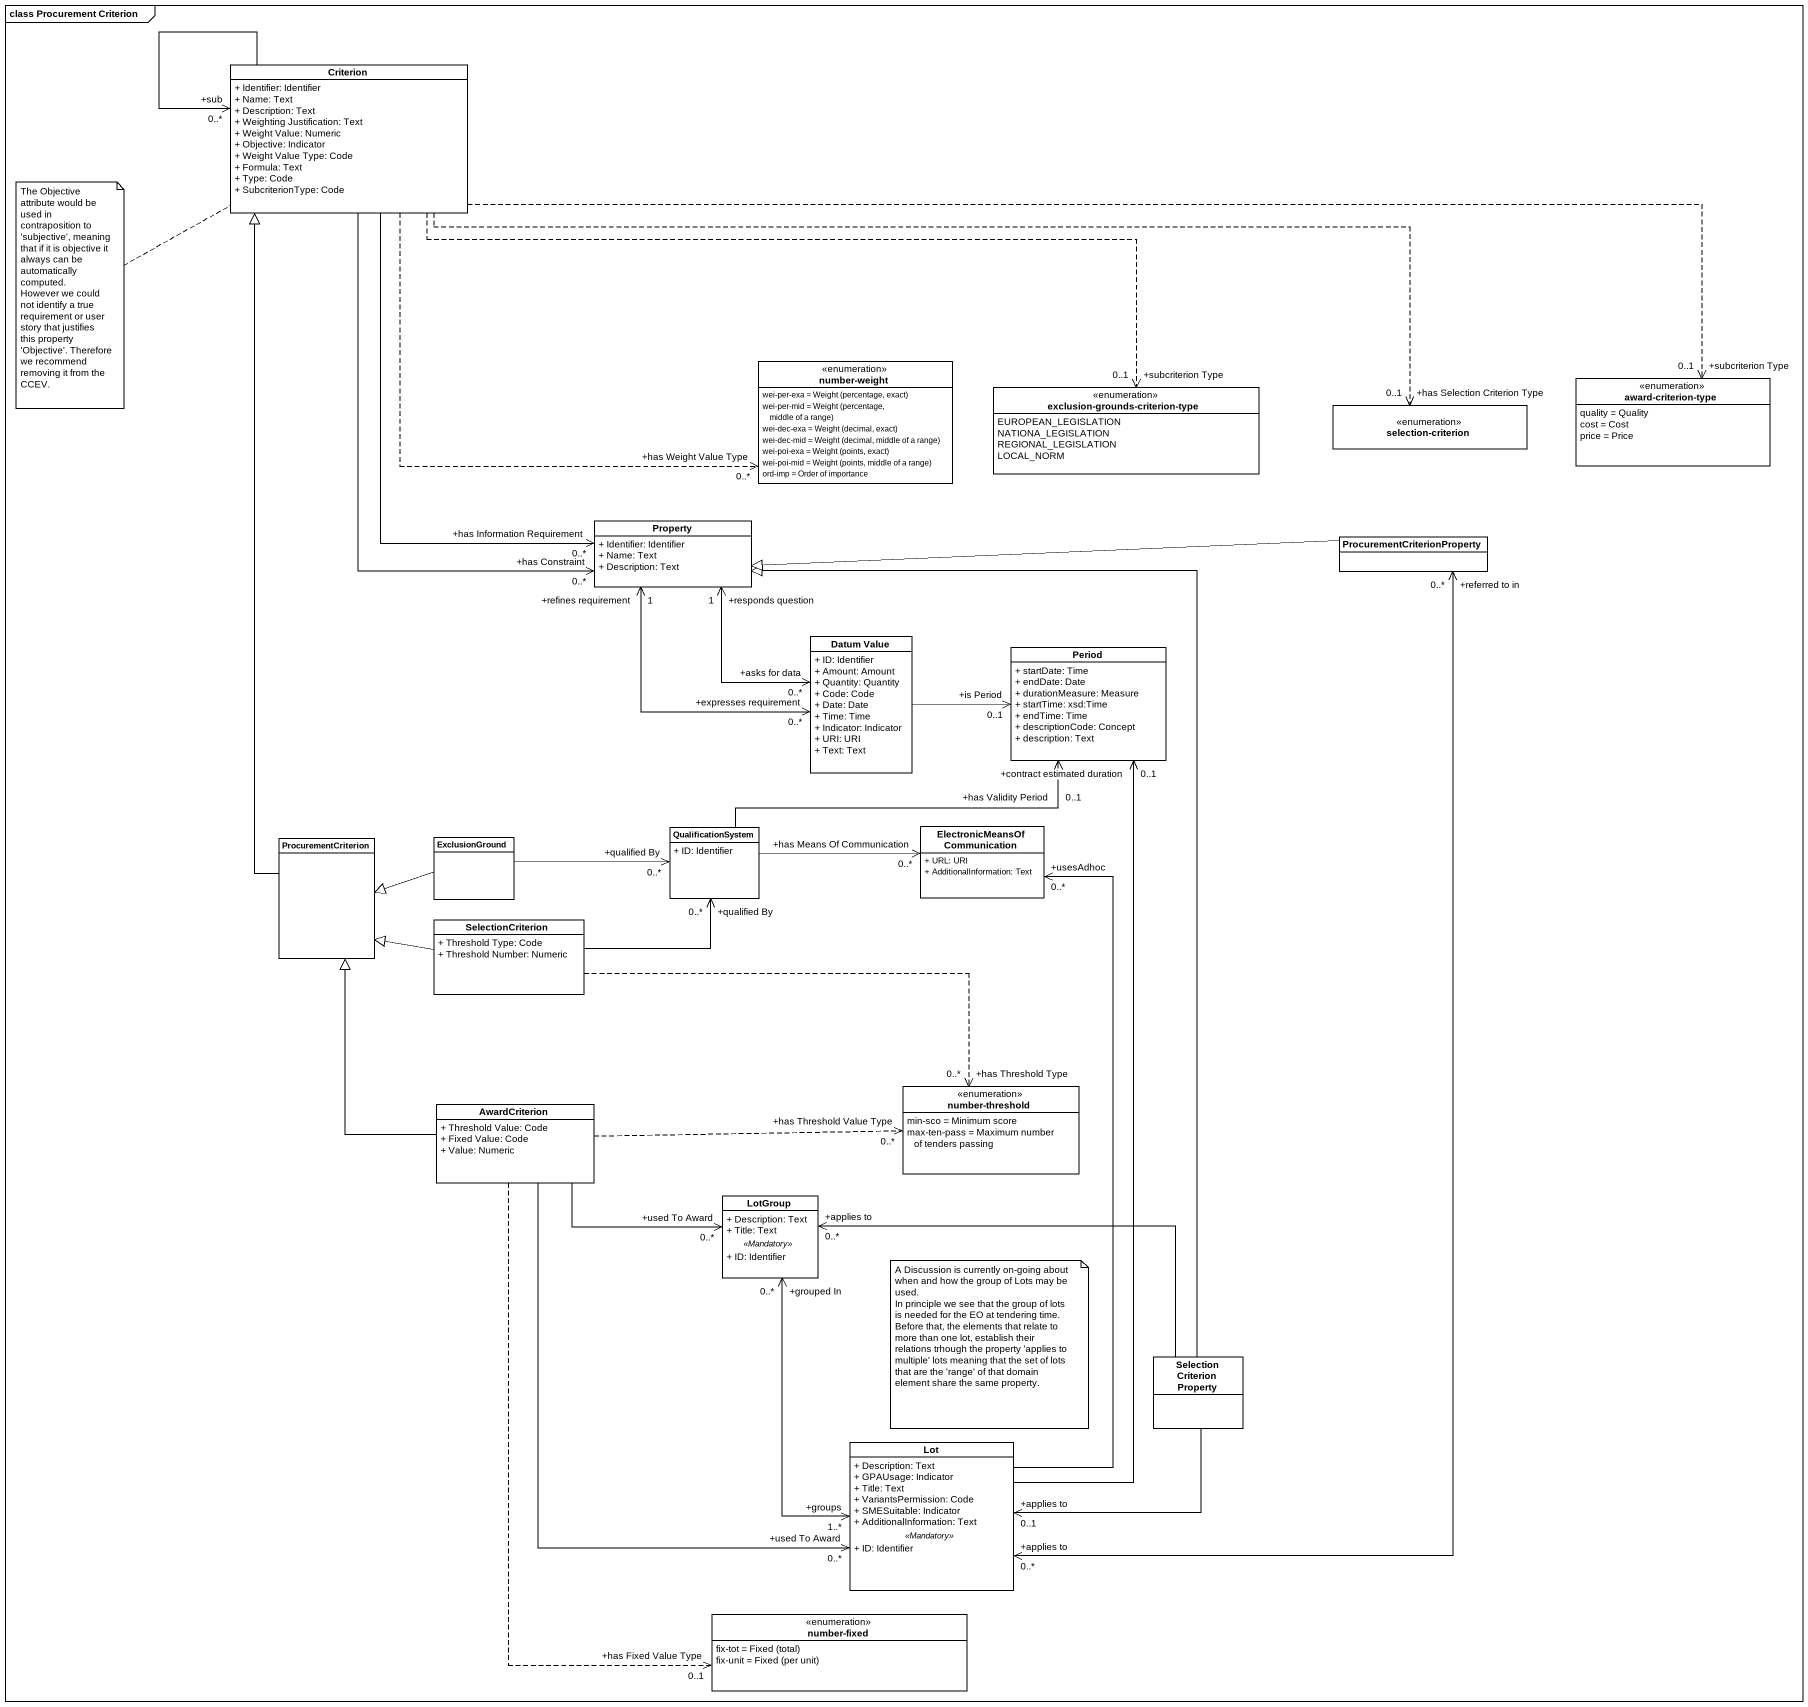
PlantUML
@startuml
mainframe class Procurement Criterion
hide circle
hide empty members
skinparam classAttributeIconSize 0
class Criterion {
  + Identifier: Identifier
  + Name: Text
  + Description: Text
  + Weighting Justification: Text
  + Weight Value: Numeric
  + Objective: Indicator
  + Weight Value Type: Code
  + Formula: Text
  + Type: Code
  + SubcriterionType: Code
}
enum "number-weight" as number_weight {
  {field} wei-per-exa = Weight (percentage, exact)
  {field} wei-per-mid = Weight (percentage, middle of a range)
  {field} wei-dec-exa = Weight (decimal, exact)
  {field} wei-dec-mid = Weight (decimal, middle of a range)
  {field} wei-poi-exa = Weight (points, exact)
  {field} wei-poi-mid = Weight (points, middle of a range)
  ord-imp = Order of importance
}
enum "exclusion-grounds-criterion-type" as exclusion_grounds_criterion {
  EUROPEAN_LEGISLATION
  NATIONA_LEGISLATION
  REGIONAL_LEGISLATION
  LOCAL_NORM
}
enum "selection-criterion" as selection_criterion
enum "award-criterion-type" as award_criterion_type {
  quality = Quality
  cost = Cost
  price = Price
}
class Property {
  + Identifier: Identifier
  + Name: Text
  + Description: Text
}
class ProcurementCriterionProperty
class "Datum Value" as Datum_Value {
  + ID: Identifier
  + Amount: Amount
  + Quantity: Quantity
  + Code: Code
  + Date: Date
  + Time: Time
  + Indicator: Indicator
  + URI: URI
  + Text: Text
}
class Period {
  + startDate: Time
  + endDate: Date
  + durationMeasure: Measure
  + startTime: xsd:Time
  + endTime: Time
  + descriptionCode: Concept
  + description: Text
}
class ProcurementCriterion
class ExclusionGround
class QualificationSystem {
  + ID: Identifier
}
class "ElectronicMeansOfCommunication" as ElectronicMeansOfCommunicati {
  + URL: URI
  + AdditionalInformation: Text
}
class SelectionCriterion {
  + Threshold Type: Code
  + Threshold Number: Numeric
}
enum "number-threshold" as number_threshold {
  min-sco = Minimum score
  max-ten-pass = Maximum number of tenders passing
}
class AwardCriterion {
  + Threshold Value: Code
  + Fixed Value: Code
  + Value: Numeric
}
class LotGroup {
  + Description: Text
  + Title: Text
  .. <<Mandatory>> ..
  + ID: Identifier
}
class "Selection Criterion Property" as Selection_Criterion_Property
class Lot {
  + Description: Text
  + GPAUsage: Indicator
  + Title: Text
  + VariantsPermission: Code
  + SMESuitable: Indicator
  + AdditionalInformation: Text
  .. <<Mandatory>> ..
  + ID: Identifier
}
enum "number-fixed" as number_fixed {
  {field} fix-tot = Fixed (total)
  {field} fix-unit = Fixed (per unit)
}
Criterion --> "+sub\n0..*" Criterion
Criterion .right.> "+has Weight Value Type\n0..*" number_weight
Criterion .right.> "+subcriterion Type\n0..1" exclusion_grounds_criterion
Criterion .right.> "+has Selection Criterion Type\n0..1" selection_criterion
Criterion .right.> "+subcriterion Type\n0..1" award_criterion_type
Criterion --> "+has Constraint\n0..*" Property
Criterion --> "+has Information Requirement\n0..*" Property
Property "+refines requirement\n1" <--> "+expresses requirement\n0..*" Datum_Value
Property "+responds question\n1" <--> "+asks for data\n0..*" Datum_Value
ProcurementCriterionProperty -left-|> Property
ProcurementCriterionProperty "+referred to in\n0..*" <--> "+applies to\n0..*" Lot
Datum_Value -right-> "+is Period\n0..1" Period
ProcurementCriterion -up-|> Criterion
ExclusionGround -left-|> ProcurementCriterion
ExclusionGround -right-> "+qualified By\n0..*" QualificationSystem
QualificationSystem -right-> "+has Validity Period\n0..1" Period
QualificationSystem -right-> "+has Means Of Communication\n0..*" ElectronicMeansOfCommunicati
SelectionCriterion -left-|> ProcurementCriterion
SelectionCriterion -right-> "+qualified By\n0..*" QualificationSystem
SelectionCriterion .right.> "+has Threshold Type\n0..*" number_threshold
AwardCriterion -up-|> ProcurementCriterion
AwardCriterion .right.> "+has Threshold Value Type\n0..*" number_threshold
AwardCriterion -right-> "+used To Award\n0..*" LotGroup
AwardCriterion --> "+used To Award\n0..*" Lot
AwardCriterion ..> "+has Fixed Value Type\n0..1" number_fixed
Selection_Criterion_Property -up-|> Property
Selection_Criterion_Property -left-> "+applies to\n0..*" LotGroup
Selection_Criterion_Property -left-> "+applies to\n0..1" Lot
Lot -up-> "+contract estimated duration\n0..1" Period
Lot -up-> "+usesAdhoc\n0..*" ElectronicMeansOfCommunicati
Lot "+groups\n1..*" <-up-> "+grouped In\n0..*" LotGroup
note left of Criterion
  The Objective attribute would be used in contraposition to 'subjective', meaning that if it is objective it always can be automatically computed.
  However we could not identify a true requirement or user story that justifies this property 'Objective'. Therefore we recommend removing it from the CCEV.
end note
note as N2
  A Discussion is currently on-going about when and how the group of Lots may be used.
  In principle we see that the group of lots is needed for the EO at tendering time. Before that, the elements that relate to more than one lot, establish their relations trhough the property 'applies to multiple' lots meaning that the set of lots that are the 'range' of that domain element share the same property.
end note
@enduml
